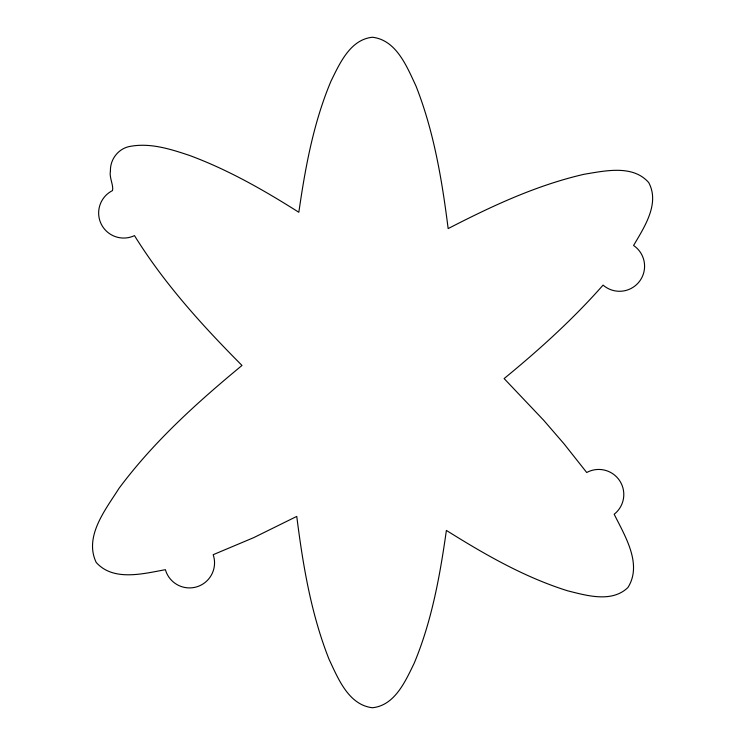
<?xml version="1.0" encoding="UTF-8"?>
<svg xmlns="http://www.w3.org/2000/svg" width="745" height="745" viewBox="0 0 745 745"><rect width="100%" height="100%" fill="white"/><g stroke="black" fill="none" stroke-linecap="round" stroke-linejoin="round"><path stroke-width="1.12" d="M110.437 170.922C108.994 177.18 113.789 185.486 112.495 190.59A25.06 25.06 0 0 0 101.18 223.994A25.06 25.06 0 0 0 134.482 235.616C164.198 283.547 202.361 325.593 241.995 365.45C197.304 402.365 153.768 441.617 119.042 488.301C105.762 509.357 83.775 536.428 96.198 562.428C113.37 581.733 143.338 573.669 165.39 569.692A25.06 25.06 0 0 0 196.997 586.771A25.06 25.06 0 0 0 213.182 554.699L253.654 537.667L296.761 516.406C302.898 564.822 310.982 613.601 329.011 659.195C338.016 678.285 348.446 704.938 372.453 707.75C394.952 705.422 405.476 681.051 414.192 663.227C431.839 620.976 439.988 575.531 446.385 530.421C484.632 554.364 524.266 577.207 567.532 590.776C586.613 595.562 611.803 603.068 627.933 587.516C642.684 564.067 624.766 535.692 614.187 514.236A25.06 25.06 0 0 0 587.572 472.069L586.715 472.516L564.123 443.936L543.673 420.264L504.123 378.572C539.222 349.787 573.045 319.223 603.068 285.112A25.06 25.06 0 0 0 639.387 281.508A25.06 25.06 0 0 0 633.576 245.478C644.146 227.421 660.089 203.711 648.718 182.572C632.803 164.375 604.921 170.884 584.099 174.274C536.307 185.254 491.532 206.225 448.155 228.594C442.018 180.178 433.935 131.399 415.896 85.805C406.9 66.715 396.461 40.062 372.453 37.25C350.215 39.504 339.673 63.502 331.004 81.121C313.431 122.813 305.264 167.718 298.838 212.278C264.084 190.301 228.11 169.702 189.435 155.416C170.633 149.13 150.546 142.705 130.533 146.309C118.651 148.153 110.064 159.104 110.437 170.922"/></g></svg>
